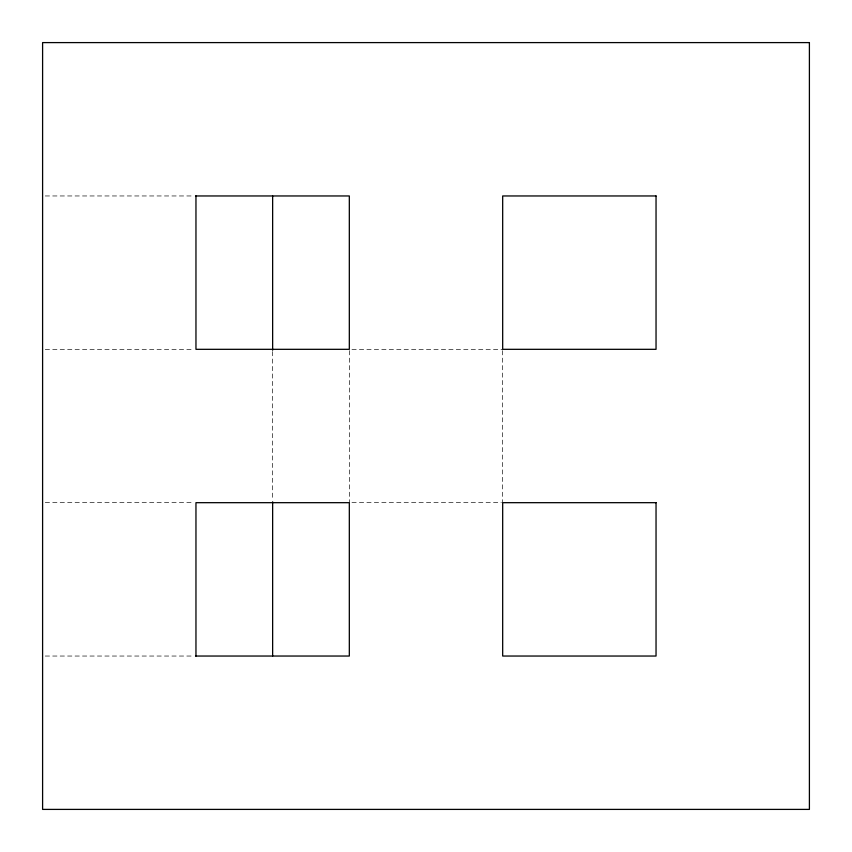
<?xml version="1.0" encoding="UTF-8"?>
<svg xmlns="http://www.w3.org/2000/svg" width="852" height="852" viewBox="0 0 852 852"><rect width="100%" height="100%" fill="white"/><g stroke="black" fill="none" stroke-linecap="round" stroke-linejoin="round"><path stroke-width="0.64" stroke-dasharray="4.26 3.19" d="M45.262 195.96L194.192 195.96M45.262 349.32L194.192 349.32M351.961 349.32L502.68 349.32M45.262 502.68L194.192 502.68M351.961 502.68L501.359 502.68M45.262 656.04L194.192 656.04M502.68 350.641L502.68 502.68M349.32 350.641L349.32 502.68M272.64 351.535L272.64 500.465"/><path stroke-width="1.28" d="M195.513 195.96L349.32 195.96L349.32 349.32L195.96 349.32L195.96 195.96M195.513 656.04L349.32 656.04L349.32 502.68L195.96 502.68L195.96 656.04M272.64 195.96L272.64 350.204M272.64 501.796L272.64 656.04M809.4 42.6L42.6 42.6L42.6 809.4L809.4 809.4L809.4 42.6M656.04 195.96L502.68 195.96L502.68 349.32L656.04 349.32L656.04 195.96M656.04 502.68L502.68 502.68L502.68 656.04L656.04 656.04L656.04 502.68"/></g></svg>
